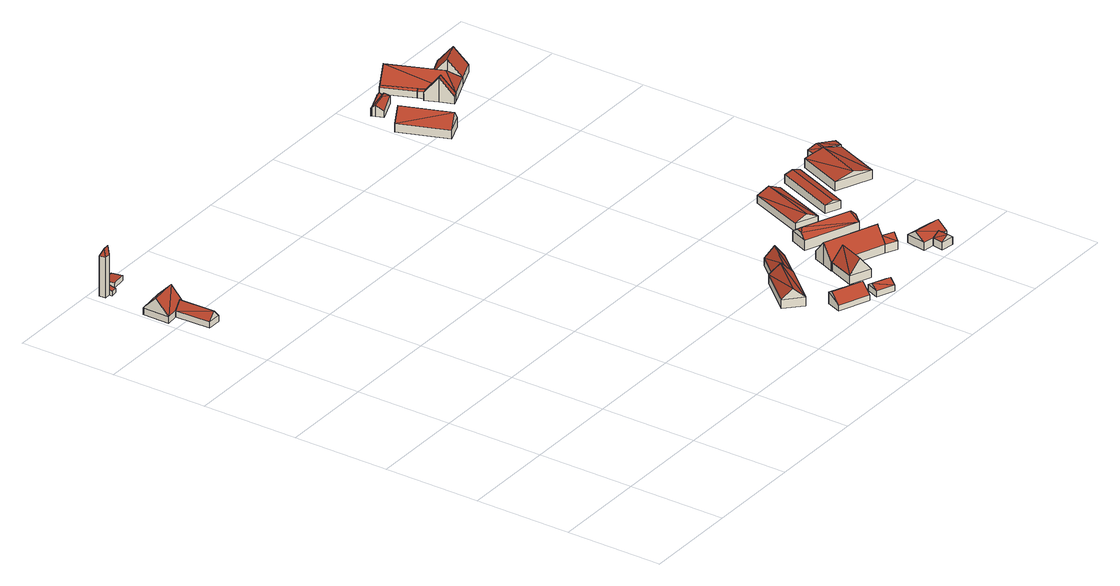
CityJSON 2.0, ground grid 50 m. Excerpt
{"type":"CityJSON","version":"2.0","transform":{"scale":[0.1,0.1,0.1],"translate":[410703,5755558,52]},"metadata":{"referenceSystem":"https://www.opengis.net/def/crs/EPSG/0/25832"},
"CityObjects":{
"building1":{"type":"Building","attributes":{"Gemeindeschluessel":"05515000","Geometrietyp2DReferenz":"3000","function":"31001_2700"},"children":["building1-1","building1-2"]},
"building1-1":{"type":"BuildingPart","attributes":{"roofType":"3100","measuredHeight":7.17},"parents":["building1"],"geometry":[{"type":"Solid","lod":"2","boundaries":[[[[0,1,2,3]],[[4,5,1,0]],[[6,7,5,4]],[[0,8,4]],[[0,3,9,10]],[[10,8,0]],[[8,10,11,6]],[[6,4,8]],[[1,5,7,2]],[[7,6,3,2]],[[9,11,10]],[[9,3,6,11]]]],"semantics":{"surfaces":[{"type":"WallSurface"},{"type":"RoofSurface"},{"type":"GroundSurface"},{"type":"ClosureSurface"}],"values":[[0,0,0,0,1,1,1,1,2,3,0,3]]}}]},
"building1-2":{"type":"BuildingPart","attributes":{"roofType":"3100","measuredHeight":10.81},"parents":["building1"],"geometry":[{"type":"Solid","lod":"2","boundaries":[[[[12,13,14,15]],[[16,3,2,13,12]],[[17,18,7,6,19]],[[20,21,18,17]],[[15,14,21,20]],[[22,12,23]],[[15,20,23,12]],[[17,22,23]],[[17,19,11,9,16,22]],[[22,16,12]],[[23,20,17]],[[13,2,7,18,21,14]],[[11,19,6]],[[16,9,3]],[[7,2,3,6]],[[3,9,11,6]]]],"semantics":{"surfaces":[{"type":"WallSurface"},{"type":"RoofSurface"},{"type":"GroundSurface"},{"type":"ClosureSurface"}],"values":[[0,0,0,0,0,1,1,1,1,0,0,2,0,0,3,3]]}}]},
"building2":{"type":"Building","attributes":{"Geometrietyp2DReferenz":"3000","Gemeindeschluessel":"05515000","function":"31001_1310"},"children":["building2-1","building2-2"]},
"building2-1":{"type":"BuildingPart","attributes":{"roofType":"5000","measuredHeight":24.44},"parents":["building2"],"geometry":[{"type":"Solid","lod":"2","boundaries":[[[[24,25,26,27,28]],[[29,30,31,32,33]],[[28,27,30,29]],[[34,29,33,35]],[[33,24,35]],[[35,24,28,34]],[[28,29,34]],[[26,31,30,27]],[[25,24,33,32]],[[31,26,25,32]]]],"semantics":{"surfaces":[{"type":"WallSurface"},{"type":"RoofSurface"},{"type":"GroundSurface"},{"type":"ClosureSurface"}],"values":[[0,0,0,1,0,1,1,2,0,3]]}}]},
"building2-2":{"type":"BuildingPart","attributes":{"roofType":"2100","measuredHeight":3.73},"parents":["building2"],"geometry":[{"type":"Solid","lod":"2","boundaries":[[[[32,31,36,37]],[[38,39,26,25]],[[37,36,39,38]],[[25,32,37,38]],[[31,26,39,36]],[[31,32,25,26]]]],"semantics":{"surfaces":[{"type":"WallSurface"},{"type":"RoofSurface"},{"type":"GroundSurface"},{"type":"ClosureSurface"}],"values":[[0,0,0,1,2,3]]}}]},
"building3":{"type":"Building","attributes":{"Gemeindeschluessel":"05515000","Geometrietyp2DReferenz":"3000","function":"51009_1611","roofType":"2100","measuredHeight":2.61},"geometry":[{"type":"Solid","lod":"2","boundaries":[[[[40,41,42,43]],[[44,45,41,40]],[[46,47,45,44]],[[43,42,47,46]],[[44,40,43,46]],[[41,45,47,42]]]],"semantics":{"surfaces":[{"type":"WallSurface"},{"type":"RoofSurface"},{"type":"GroundSurface"}],"values":[[0,0,0,0,1,2]]}}]},
"building4":{"type":"Building","attributes":{"Gemeindeschluessel":"05515000","Geometrietyp2DReferenz":"3000","function":"31001_2700","roofType":"3100","measuredHeight":10.01},"geometry":[{"type":"Solid","lod":"2","boundaries":[[[[48,49,50,51]],[[52,53,49,48]],[[54,55,53,52]],[[51,50,55,54]],[[48,56,52]],[[54,57,51]],[[48,51,57]],[[57,56,48]],[[56,57,54]],[[54,52,56]],[[49,53,55,50]]]],"semantics":{"surfaces":[{"type":"WallSurface"},{"type":"RoofSurface"},{"type":"GroundSurface"}],"values":[[0,0,0,0,0,0,1,1,1,1,2]]}}]},
"building5":{"type":"Building","attributes":{"Gemeindeschluessel":"05515000","Geometrietyp2DReferenz":"3000","function":"31001_1310","roofType":"3100","measuredHeight":7.25},"geometry":[{"type":"Solid","lod":"2","boundaries":[[[[58,59,60,61]],[[62,63,59,58]],[[64,65,63,62]],[[61,60,65,64]],[[58,66,62]],[[64,67,61]],[[61,67,66,58]],[[62,66,67,64]],[[59,63,65,60]]]],"semantics":{"surfaces":[{"type":"WallSurface"},{"type":"RoofSurface"},{"type":"GroundSurface"}],"values":[[0,0,0,0,0,0,1,1,2]]}}]},
"building6":{"type":"Building","attributes":{"Gemeindeschluessel":"05515000","Geometrietyp2DReferenz":"3000","function":"31001_1310","roofType":"3100","measuredHeight":5.29},"geometry":[{"type":"Solid","lod":"2","boundaries":[[[[68,69,70,71]],[[72,73,69,68]],[[74,75,73,72]],[[71,70,75,74]],[[68,76,72]],[[74,77,71]],[[71,77,76]],[[76,68,71]],[[77,74,72]],[[72,76,77]],[[69,73,75,70]]]],"semantics":{"surfaces":[{"type":"WallSurface"},{"type":"RoofSurface"},{"type":"GroundSurface"}],"values":[[0,0,0,0,0,0,1,1,1,1,2]]}}]},
"building7":{"type":"Building","attributes":{"Gemeindeschluessel":"05515000","Geometrietyp2DReferenz":"3000","function":"31001_2700","roofType":"3100","measuredHeight":9.61},"geometry":[{"type":"Solid","lod":"2","boundaries":[[[[78,79,80,81]],[[82,83,79,78]],[[84,50,83,82]],[[81,80,50,84]],[[78,85,82]],[[84,86,81]],[[86,85,78]],[[78,81,86]],[[84,82,85]],[[85,86,84]],[[79,83,50,80]]]],"semantics":{"surfaces":[{"type":"WallSurface"},{"type":"RoofSurface"},{"type":"GroundSurface"}],"values":[[0,0,0,0,0,0,1,1,1,1,2]]}}]},
"building8":{"type":"Building","attributes":{"name":"Holtmann","Gemeindeschluessel":"05515000","Geometrietyp2DReferenz":"3000","function":"31001_1100"},"address":[{"country":"Germany","locality":"Münster","thoroughfareNumber":"50","thoroughfareName":"Auf der Laer"}],"children":["building8-1","building8-2","building8-3"]},
"building8-1":{"type":"BuildingPart","attributes":{"roofType":"3100","measuredHeight":7.71},"parents":["building8"],"geometry":[{"type":"Solid","lod":"2","boundaries":[[[[87,88,89,90]],[[91,92,88,87]],[[93,94,92,91]],[[87,95,91]],[[96,95,87]],[[87,90,96]],[[91,95,96]],[[96,93,91]],[[88,92,94,89]],[[94,93,90,89]],[[93,96,90]]]],"semantics":{"surfaces":[{"type":"WallSurface"},{"type":"RoofSurface"},{"type":"GroundSurface"},{"type":"ClosureSurface"}],"values":[[0,0,0,0,1,1,1,1,2,3,3]]}}]},
"building8-2":{"type":"BuildingPart","attributes":{"roofType":"3100","measuredHeight":11.88},"parents":["building8"],"geometry":[{"type":"Solid","lod":"2","boundaries":[[[[97,98,99,100]],[[101,102,103,98,97]],[[100,99,104,105,106]],[[107,108,106]],[[100,106,108]],[[109,97,107]],[[108,107,97]],[[109,107,106,101]],[[109,101,97]],[[108,97,100]],[[98,103,104,99]],[[102,101,106,105]],[[104,103,102,105]]]],"semantics":{"surfaces":[{"type":"WallSurface"},{"type":"RoofSurface"},{"type":"GroundSurface"},{"type":"ClosureSurface"}],"values":[[0,0,0,1,1,1,1,0,0,0,2,0,3]]}}]},
"building8-3":{"type":"BuildingPart","attributes":{"roofType":"3100","measuredHeight":11.91},"parents":["building8"],"geometry":[{"type":"Solid","lod":"2","boundaries":[[[[110,90,89,111,112]],[[105,104,94,93,113]],[[114,115,103,102]],[[116,117,115,114]],[[118,119,117,116]],[[120,121,119,118]],[[122,123,121,120]],[[112,111,123,122]],[[116,114,102,105,113,110,112,118]],[[122,120,118,112]],[[89,94,104,103,115,117,119,121,123,111]],[[93,96,90,110,113]],[[94,89,90,93]],[[90,96,93]],[[103,104,105,102]]]],"semantics":{"surfaces":[{"type":"WallSurface"},{"type":"RoofSurface"},{"type":"GroundSurface"},{"type":"ClosureSurface"}],"values":[[0,0,0,0,0,0,0,0,1,1,2,0,3,3,3]]}}]},
"building9":{"type":"Building","attributes":{"Gemeindeschluessel":"05515000","Geometrietyp2DReferenz":"3000","function":"31001_1000","roofType":"3300","measuredHeight":9.34},"address":[{"country":"Germany","locality":"Münster","thoroughfareNumber":"50a","thoroughfareName":"Auf der Laer"},{"country":"Germany","locality":"Münster","thoroughfareNumber":"50b","thoroughfareName":"Auf der Laer"}],"geometry":[{"type":"Solid","lod":"2","boundaries":[[[[124,125,126,127]],[[128,129,125,124]],[[130,131,129,128]],[[127,126,131,130]],[[124,132,133,128]],[[130,134,135,127]],[[132,136,133]],[[134,137,135]],[[136,132,124]],[[136,124,127]],[[137,136,127]],[[127,135,137]],[[128,133,136]],[[128,136,137]],[[128,137,134]],[[134,130,128]],[[125,129,131,126]]]],"semantics":{"surfaces":[{"type":"WallSurface"},{"type":"RoofSurface"},{"type":"GroundSurface"}],"values":[[0,0,0,0,0,0,1,1,1,1,1,1,1,1,1,1,2]]}}]},
"building10":{"type":"Building","attributes":{"Gemeindeschluessel":"05515000","Geometrietyp2DReferenz":"3000","function":"31001_1000"},"address":[{"country":"Germany","locality":"Münster","thoroughfareNumber":"52","thoroughfareName":"Auf der Laer"}],"children":["building10-1","building10-2"]},
"building10-1":{"type":"BuildingPart","attributes":{"roofType":"3100","measuredHeight":6.55},"parents":["building10"],"geometry":[{"type":"Solid","lod":"2","boundaries":[[[[138,139,140,141]],[[142,143,144,145]],[[141,140,143,142]],[[138,146,145]],[[142,147,141]],[[147,146,138]],[[138,141,147]],[[142,145,146]],[[146,147,142]],[[139,144,143,140]],[[144,139,138,145]]]],"semantics":{"surfaces":[{"type":"WallSurface"},{"type":"RoofSurface"},{"type":"GroundSurface"},{"type":"ClosureSurface"}],"values":[[0,0,0,0,0,1,1,1,1,2,3]]}}]},
"building10-2":{"type":"BuildingPart","attributes":{"roofType":"3100","measuredHeight":7.88},"parents":["building10"],"geometry":[{"type":"Solid","lod":"2","boundaries":[[[[148,149,150,151]],[[152,153,149,148]],[[145,144,153,152]],[[154,155,139,138]],[[156,157,155,154]],[[151,150,157,156]],[[158,151,156]],[[156,159,158]],[[148,158,159]],[[154,138,145,152,148,159]],[[158,148,151]],[[156,154,159]],[[149,153,144,139,155,157,150]],[[144,145,138,139]]]],"semantics":{"surfaces":[{"type":"WallSurface"},{"type":"RoofSurface"},{"type":"GroundSurface"},{"type":"ClosureSurface"}],"values":[[0,0,0,0,0,0,1,1,1,1,0,0,2,3]]}}]},
"building11":{"type":"Building","attributes":{"Gemeindeschluessel":"05515000","Geometrietyp2DReferenz":"3000","function":"31001_2700","roofType":"3100","measuredHeight":6.93},"geometry":[{"type":"Solid","lod":"2","boundaries":[[[[160,161,162,163]],[[164,165,161,160]],[[166,167,165,164]],[[163,162,167,166]],[[160,168,164]],[[166,169,163]],[[169,168,160]],[[160,163,169]],[[166,164,168]],[[168,169,166]],[[161,165,167,162]]]],"semantics":{"surfaces":[{"type":"WallSurface"},{"type":"RoofSurface"},{"type":"GroundSurface"}],"values":[[0,0,0,0,0,0,1,1,1,1,2]]}}]},
"building12":{"type":"Building","attributes":{"Gemeindeschluessel":"05515000","Geometrietyp2DReferenz":"3000","function":"31001_2700","roofType":"3100","measuredHeight":5.66},"geometry":[{"type":"Solid","lod":"2","boundaries":[[[[170,171,172,173]],[[174,175,171,170]],[[176,177,175,174]],[[173,172,177,176]],[[170,178,174]],[[176,179,173]],[[173,179,178,170]],[[174,178,179,176]],[[171,175,177,172]]]],"semantics":{"surfaces":[{"type":"WallSurface"},{"type":"RoofSurface"},{"type":"GroundSurface"}],"values":[[0,0,0,0,0,0,1,1,2]]}}]},
"building13":{"type":"Building","attributes":{"Gemeindeschluessel":"05515000","Geometrietyp2DReferenz":"3000","function":"31001_2700","roofType":"3100","measuredHeight":10.8},"geometry":[{"type":"Solid","lod":"2","boundaries":[[[[180,181,182,183]],[[184,185,181,180]],[[186,187,185,184]],[[183,182,187,186]],[[180,188,184]],[[186,189,183]],[[180,183,189]],[[189,188,180]],[[188,189,186]],[[186,184,188]],[[181,185,187,182]]]],"semantics":{"surfaces":[{"type":"WallSurface"},{"type":"RoofSurface"},{"type":"GroundSurface"}],"values":[[0,0,0,0,0,0,1,1,1,1,2]]}}]},
"building14":{"type":"Building","attributes":{"Gemeindeschluessel":"05515000","Geometrietyp2DReferenz":"3000","function":"31001_2700"},"children":["building14-1","building14-2"]},
"building14-1":{"type":"BuildingPart","attributes":{"roofType":"5000","measuredHeight":5.91},"parents":["building14"],"geometry":[{"type":"Solid","lod":"2","boundaries":[[[[190,191,192,193]],[[194,195,191,190]],[[196,197,195,194]],[[198,199,200,201]],[[202,199,198]],[[203,204,199,202]],[[193,192,204,203]],[[194,190,193,202,198,205,196]],[[201,205,198]],[[203,202,193]],[[196,205,201]],[[191,195,197,200,199,204,192]],[[197,196,201,200]]]],"semantics":{"surfaces":[{"type":"WallSurface"},{"type":"RoofSurface"},{"type":"GroundSurface"},{"type":"ClosureSurface"}],"values":[[0,0,0,0,0,0,0,1,1,1,1,2,3]]}}]},
"building14-2":{"type":"BuildingPart","attributes":{"roofType":"5000","measuredHeight":5.91},"parents":["building14"],"geometry":[{"type":"Solid","lod":"2","boundaries":[[[[206,207,208,209]],[[210,211,207,206]],[[212,213,211,210]],[[214,213,212]],[[210,211,213,214]],[[215,201,200,211,210]],[[216,217,197,196,218]],[[219,220,217,216]],[[221,222,220,219]],[[209,208,222,221]],[[218,223,216]],[[215,210,214,212,210,206,209,221,223,218]],[[219,216,223,221]],[[207,211,213,211,200,197,217,220,222,208]],[[201,215,218,196]],[[197,200,201,196]]]],"semantics":{"surfaces":[{"type":"WallSurface"},{"type":"RoofSurface"},{"type":"GroundSurface"},{"type":"ClosureSurface"}],"values":[[0,0,0,0,0,0,0,0,0,0,1,1,1,2,0,3]]}}]},
"building15":{"type":"Building","attributes":{"Gemeindeschluessel":"05515000","Geometrietyp2DReferenz":"3000","function":"31001_2000"},"children":["building15-1","building15-2"]},
"building15-1":{"type":"BuildingPart","attributes":{"roofType":"9999","measuredHeight":7.24},"parents":["building15"],"geometry":[{"type":"Solid","lod":"2","boundaries":[[[[224,225,226,227,228]],[[229,230,225,224]],[[231,232,233,230,229]],[[234,235,224]],[[224,228,234]],[[224,235,236,229]],[[231,229,236]],[[236,237,231]],[[235,234,238,237,236]],[[225,230,233,226]],[[232,231,239]],[[226,233,232,227]],[[232,239,228,227]],[[238,239,231,237]],[[239,238,234,228]]]],"semantics":{"surfaces":[{"type":"WallSurface"},{"type":"RoofSurface"},{"type":"GroundSurface"},{"type":"ClosureSurface"}],"values":[[0,0,0,1,1,0,1,1,1,2,0,3,3,0,3]]}}]},
"building15-2":{"type":"BuildingPart","attributes":{"roofType":"3100","measuredHeight":7.35},"parents":["building15"],"geometry":[{"type":"Solid","lod":"2","boundaries":[[[[227,226,240,241]],[[242,243,233,232]],[[244,245,243,242]],[[241,240,245,244]],[[246,247,248,241]],[[241,244,246]],[[242,232,239,238,247]],[[247,246,242]],[[248,228,227,241]],[[246,244,242]],[[226,233,243,245,240]],[[226,227,232,233]],[[248,247,238,234,228]],[[228,239,232,227]],[[234,238,239,228]]]],"semantics":{"surfaces":[{"type":"WallSurface"},{"type":"RoofSurface"},{"type":"GroundSurface"},{"type":"ClosureSurface"}],"values":[[0,0,0,0,1,1,1,1,0,0,2,3,0,3,3]]}}]},
"building16":{"type":"Building","attributes":{"Gemeindeschluessel":"05515000","Geometrietyp2DReferenz":"3000","function":"51009_1610","roofType":"2100","measuredHeight":4.44},"geometry":[{"type":"Solid","lod":"2","boundaries":[[[[249,250,251,252]],[[253,254,250,249]],[[255,256,254,253]],[[252,251,256,255]],[[253,249,252,255]],[[250,254,256,251]]]],"semantics":{"surfaces":[{"type":"WallSurface"},{"type":"RoofSurface"},{"type":"GroundSurface"}],"values":[[0,0,0,0,1,2]]}}]},
"building17":{"type":"Building","attributes":{"Gemeindeschluessel":"05515000","Geometrietyp2DReferenz":"3000","function":"31001_1000"},"address":[{"country":"Germany","locality":"Münster","thoroughfareNumber":"27","thoroughfareName":"Auf der Laer"}],"children":["building17-1","building17-2","building17-3","building17-4"]},
"building17-1":{"type":"BuildingPart","attributes":{"roofType":"5000","measuredHeight":11.21},"parents":["building17"],"geometry":[{"type":"Solid","lod":"2","boundaries":[[[[257,258,259,260,261,262]],[[263,264,265,266,267]],[[268,269,270,271]],[[272,273,274,269,268]],[[262,275,257]],[[275,262,276,272,268]],[[277,275,268]],[[275,277,257]],[[271,263,267,278,279,280,257,277]],[[268,271,277]],[[281,260,259,282,265,264,270,269,274]],[[274,273,272,276,281]],[[260,281,276,262,261]],[[257,280,258]],[[278,267,266]],[[282,279,278,266,265]],[[259,258,280,279,282]],[[264,263,271,270]]]],"semantics":{"surfaces":[{"type":"WallSurface"},{"type":"RoofSurface"},{"type":"GroundSurface"},{"type":"ClosureSurface"}],"values":[[0,0,0,0,1,1,1,1,1,0,2,3,3,0,0,3,3,3]]}}]},
"building17-2":{"type":"BuildingPart","attributes":{"roofType":"3100","measuredHeight":12.58},"parents":["building17"],"geometry":[{"type":"Solid","lod":"2","boundaries":[[[[283,284,274,273]],[[285,286,284,283]],[[287,288,286,285]],[[289,290,288,287]],[[291,292,290,289]],[[261,260,292,291]],[[287,285,283,273,272,293,289]],[[262,261,291,289,293]],[[274,284,286,288,290,292,260,281]],[[276,293,272]],[[274,281,276,272,273]],[[262,293,276]],[[261,262,276,281,260]]]],"semantics":{"surfaces":[{"type":"WallSurface"},{"type":"RoofSurface"},{"type":"GroundSurface"},{"type":"ClosureSurface"}],"values":[[0,0,0,0,0,0,1,1,2,0,3,0,3]]}}]},
"building17-3":{"type":"BuildingPart","attributes":{"roofType":"2100","measuredHeight":4.42},"parents":["building17"],"geometry":[{"type":"Solid","lod":"2","boundaries":[[[[294,271,270,295,296]],[[252,297,264,263,298]],[[296,295,297,252]],[[298,294,296,252]],[[270,264,297,295]],[[271,294,298,263]],[[264,270,271,263]]]],"semantics":{"surfaces":[{"type":"WallSurface"},{"type":"RoofSurface"},{"type":"GroundSurface"},{"type":"ClosureSurface"}],"values":[[0,0,0,1,2,0,3]]}}]},
"building17-4":{"type":"BuildingPart","attributes":{"roofType":"3100","measuredHeight":12.55},"parents":["building17"],"geometry":[{"type":"Solid","lod":"2","boundaries":[[[[299,300,301,302]],[[266,265,300,299]],[[303,304,259,258]],[[305,306,304,303]],[[307,308,306,305]],[[309,310,308,307]],[[302,301,310,309]],[[303,258,280,311,305]],[[278,266,299,302,309,307,305,311]],[[300,265,282,259,304,306,308,310,301]],[[278,311,279]],[[265,266,278,279,282]],[[279,311,280]],[[279,280,258,259,282]]]],"semantics":{"surfaces":[{"type":"WallSurface"},{"type":"RoofSurface"},{"type":"GroundSurface"},{"type":"ClosureSurface"}],"values":[[0,0,0,0,0,0,0,1,1,2,0,3,0,3]]}}]}
},
"vertices":[
[153,2371,45],[153,2371,14],[151,2561,14],[151,2561,45],[82,2371,45],[82,2371,14],[74,2553,45],[74,2553,14],[117,2371,86],[148,2561,48],[112,2557,86],[77,2553,48],
[151,2701,48],[151,2701,14],[16,2687,14],[16,2687,48],[151,2561,48],[8,2546,48],[8,2546,14],[74,2553,48],[12,2687,48],[12,2687,14],[151,2631,122],[10,2616,122],
[91,2946,229],[91,2946,56],[91,2946,19],[27,2941,19],[27,2941,229],[30,2908,229],[30,2908,19],[61,2910,19],[61,2910,46],[61,2910,229],[45,2926,263],[76,2928,264],
[62,2894,19],[62,2894,41],[95,2896,41],[95,2896,19],
[120,2983,41],[120,2983,19],[126,2924,19],[126,2924,45],[196,2991,42],[196,2991,19],[202,2932,45],[202,2932,19],
[1778,263,59],[1778,263,12],[1934,439,12],[1934,439,59],[1693,340,59],[1693,340,12],[1848,515,59],[1848,515,12],[1735,301,112],[1891,477,112],
[2009,122,73],[2009,122,14],[1852,187,14],[1852,187,73],[1979,49,43],[1979,49,14],[1822,113,43],[1822,113,14],[2001,102,86],[1843,166,86],
[2023,41,46],[2023,41,14],[2114,5,14],[2114,5,46],[2049,106,46],[2049,106,14],[2140,69,46],[2140,69,14],[2036,74,67],[2127,37,67],
[1971,623,51],[1971,623,12],[1864,501,12],[1864,501,51],[2042,561,51],[2042,561,12],[1934,439,51],[2007,592,108],[1899,470,108],
[2453,261,57],[2453,261,14],[2392,287,14],[2392,287,57],[2429,205,57],[2429,205,14],[2370,234,57],[2370,234,14],[2441,233,91],[2381,261,91],
[2045,206,58],[2045,206,14],[2154,161,14],[2154,161,58],[2099,339,58],[2099,339,56],[2099,339,14],[2210,296,14],[2210,296,57],[2210,296,58],[2154,318,133],[2099,183,133],[2099,339,59],
[2392,287,125],[2395,293,14],[2395,293,133],[2370,234,59],[2101,343,61],[2101,343,14],[2099,344,61],[2099,344,14],[2123,401,133],[2123,401,14],[2148,463,56],[2148,463,14],[2420,353,59],[2420,353,14],
[2494,527,67],[2494,527,15],[2219,637,15],[2219,637,67],[2457,435,67],[2457,435,15],[2181,545,67],[2181,545,15],[2482,497,94],[2469,465,94],[2194,575,94],[2206,607,94],[2460,487,108],[2216,584,108],
[2542,88,58],[2542,88,18],[2533,32,18],[2533,32,58],[2599,21,58],[2599,21,18],[2609,76,18],[2609,76,58],[2576,82,84],[2566,26,84],
[2628,73,58],[2628,73,18],[2646,176,18],[2646,176,58],[2609,77,58],[2609,77,18],[2484,98,58],[2484,98,18],[2501,200,58],[2501,200,18],[2637,125,97],[2492,149,97],
[2409,964,55],[2409,964,15],[2297,679,15],[2297,679,55],[2527,918,55],[2527,918,15],[2414,633,55],[2414,633,15],[2468,941,84],[2356,656,84],
[2631,964,57],[2631,964,14],[2507,657,14],[2507,657,57],[2708,933,57],[2708,933,14],[2585,626,57],[2585,626,14],[2669,949,70],[2546,641,70],
[2218,2480,50],[2218,2480,5],[2122,2726,5],[2122,2726,50],[2112,2439,50],[2112,2439,5],[2017,2686,50],[2017,2686,5],[2165,2459,113],[2070,2706,113],
[2194,2902,42],[2194,2902,7],[2193,2906,7],[2193,2906,42],[2193,2902,44],[2193,2902,7],[2203,2875,44],[2203,2875,7],[2192,2904,44],[2192,2904,7],[2077,2857,7],[2077,2857,44],[2192,2904,43],[2192,2905,42],[2192,2905,7],[2184,2886,66],
[2073,2852,49],[2073,2852,7],[2075,2852,7],[2075,2852,49],[2072,2857,45],[2072,2857,7],[2076,2859,44],[2076,2859,7],[2076,2859,45],[2077,2857,46],[2214,2847,49],[2214,2847,7],[2203,2875,59],[2096,2799,37],[2096,2799,7],[2082,2834,66],[2082,2834,7],[2164,2857,66],
[2861,996,66],[2861,996,12],[2844,952,12],[2844,952,59],[2844,952,66],[3000,940,66],[3000,940,12],[2982,896,66],[2982,896,59],[2982,896,12],[2885,935,84],[2902,979,84],[2913,975,85],[2895,931,85],[2894,932,85],[2959,906,66],
[2797,971,12],[2797,971,59],[2888,662,59],[2888,662,12],[2703,737,59],[2703,737,12],[2796,699,86],[2890,933,86],[2844,952,73],
[2333,2776,53],[2333,2776,9],[2322,2772,9],[2322,2772,44],[2346,2746,53],[2346,2746,9],[2335,2741,44],[2335,2741,9],
[2402,2614,49],[2402,2614,48],[2402,2614,8],[2533,2668,8],[2533,2668,48],[2533,2668,49],[2333,2776,49],[2333,2776,8],[2346,2746,8],[2346,2746,48],[2346,2746,49],[2400,2993,49],[2400,2993,8],[2264,2938,8],[2264,2938,49],[2479,2800,49],[2479,2800,48],[2479,2800,8],[2444,2697,120],[2506,2734,49],[2332,2965,120],[2346,2745,49],[2374,2680,49],[2401,2615,49],[2506,2734,8],[2374,2680,8],
[2588,2845,48],[2588,2845,8],[2588,2846,47],[2588,2846,8],[2592,2848,47],[2592,2848,8],[2620,2781,134],[2620,2781,8],[2647,2714,48],[2647,2714,8],[2506,2734,134],
[2264,2938,51],[2255,2934,8],[2255,2934,44],[2322,2772,8],[2333,2776,52],
[2335,2741,48],[2335,2741,8],[2327,2738,8],[2327,2738,48],[2377,2604,47],[2377,2604,8],[2350,2670,134],[2350,2670,8],[2322,2737,47],[2322,2737,8],[2327,2739,47],[2327,2739,8],[2374,2680,134]
]}
